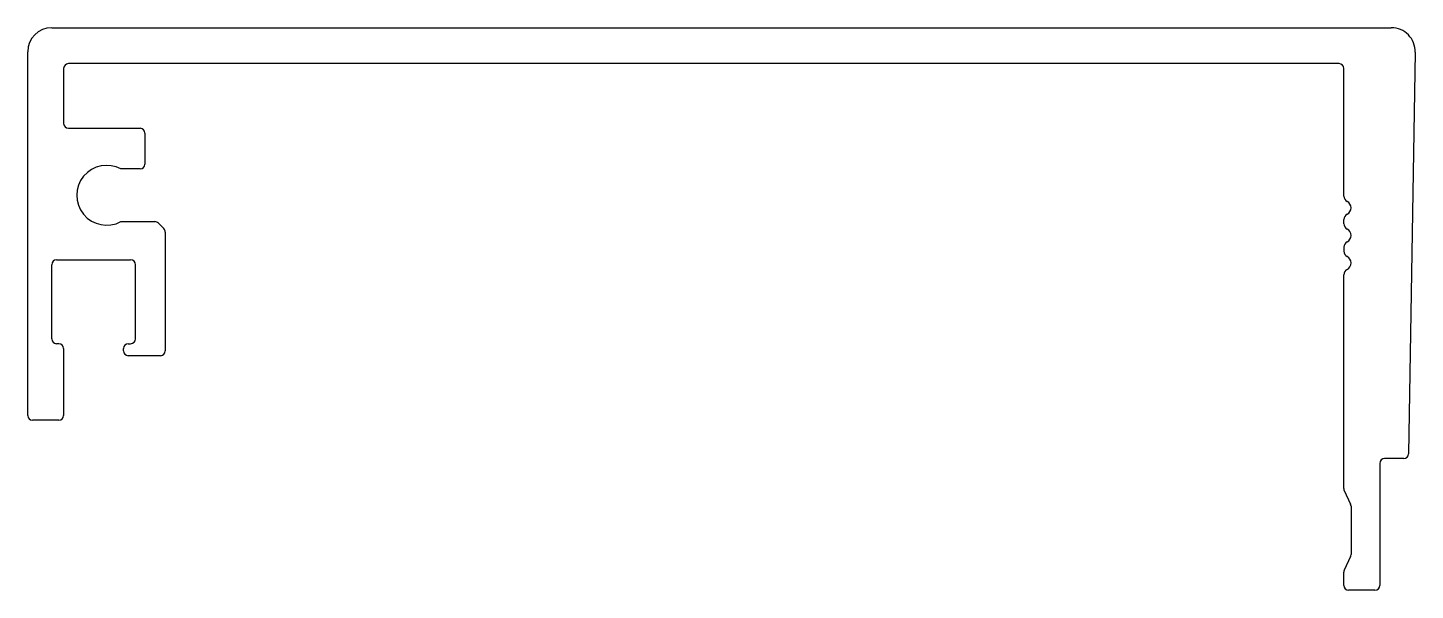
# Model space of a CAD drawing. Extents: x 1522.6 to 1580.6, y 1837.8 to 1861.3.
import ezdxf

# ---------------------------------------------------------------- set-up
doc = ezdxf.new("R2010")
doc.units = 0
doc.layers.get('0').update_dxf_attribs({"linetype": 'CONTINUOUS'})

msp = doc.modelspace()

# ---------------------------------------------------------------- linework, layer by layer
for p, q in [((1523.601, 1861.316), (1579.585, 1861.316)), ((1522.601, 1845.116), (1522.601, 1860.316)), ((1580.585, 1860.299), (1580.305, 1843.512)), ((1524.101, 1859.616), (1524.101, 1857.315)), ((1577.401, 1859.816), (1524.301, 1859.816)), ((1577.601, 1854.28), (1577.601, 1859.616)), ((1524.301, 1857.115), (1527.301, 1857.115)), ((1527.501, 1856.915), (1527.501, 1855.615)), ((1527.301, 1855.415), (1526.497, 1855.415)), ((1526.493, 1853.215), (1527.919, 1853.215)), ((1528.06, 1853.156), (1528.293, 1852.923)), ((1577.601, 1853.13), (1577.601, 1853.3)), ((1528.351, 1852.782), (1528.351, 1847.816)), ((1577.601, 1852.15), (1577.601, 1851.98)), ((1523.601, 1848.316), (1523.601, 1851.416)), ((1523.801, 1851.616), (1526.901, 1851.616)), ((1527.101, 1848.316), (1527.101, 1851.416)), ((1577.601, 1842.06), (1577.601, 1851)), ((1523.901, 1848.116), (1523.801, 1848.116)), ((1526.801, 1848.116), (1526.901, 1848.116)), ((1524.101, 1847.916), (1524.101, 1845.116)), ((1526.601, 1847.816), (1526.601, 1847.916)), ((1528.151, 1847.616), (1526.801, 1847.616)), ((1523.901, 1844.916), (1522.801, 1844.916)), ((1580.105, 1843.316), (1579.301, 1843.316)), ((1579.101, 1843.116), (1579.101, 1838.016)), ((1577.62, 1841.976), (1577.883, 1841.413)), ((1577.901, 1841.328), (1577.901, 1839.303)), ((1577.883, 1839.219), (1577.62, 1838.656)), ((1577.601, 1838.016), (1577.601, 1838.571)), ((1578.901, 1837.816), (1577.801, 1837.816))]:
    msp.add_line(p, q)
for centre, radius, start, end in [((1523.601, 1860.316), 1, 90, 180), ((1579.585, 1860.316), 1, 359.04516, 90), ((1524.301, 1859.616), 0.2, 90, 180), ((1577.401, 1859.616), 0.2, 0, 90), ((1524.301, 1857.315), 0.2, 180, 270), ((1527.301, 1856.915), 0.2, 0, 90), ((1525.901, 1854.316), 1.25, 61.53168, 298.24655), ((1527.301, 1855.615), 0.2, 270, 360), ((1577.851, 1854.28), 0.25, 180, 242.96431), ((1577.601, 1853.79), 0.3, 297.03569, 62.96431), ((1527.919, 1853.015), 0.2, 45, 90), ((1577.851, 1853.3), 0.25, 117.03569, 180), ((1528.151, 1852.782), 0.2, 0, 45), ((1577.851, 1853.13), 0.25, 180, 242.96431), ((1577.601, 1852.64), 0.3, 297.03569, 62.96431), ((1577.851, 1852.15), 0.25, 117.03569, 180), ((1523.801, 1851.416), 0.2, 90, 180), ((1526.901, 1851.416), 0.2, 0, 90), ((1577.851, 1851.98), 0.25, 180, 242.96431), ((1577.601, 1851.49), 0.3, 297.03569, 62.96431), ((1577.851, 1851), 0.25, 117.03569, 180), ((1523.801, 1848.316), 0.2, 180, 270), ((1523.901, 1847.916), 0.2, 0, 90), ((1526.801, 1847.916), 0.2, 90, 180), ((1526.901, 1848.316), 0.2, 270, 360), ((1526.801, 1847.816), 0.2, 180, 270), ((1528.151, 1847.816), 0.2, 270, 360), ((1522.801, 1845.116), 0.2, 180, 270), ((1523.901, 1845.116), 0.2, 270, 360), ((1579.301, 1843.116), 0.2, 90, 180), ((1580.105, 1843.516), 0.2, 270, 359.04516), ((1577.801, 1842.06), 0.2, 180, 205), ((1577.701, 1841.328), 0.2, 0, 25), ((1577.701, 1839.303), 0.2, 335, 360), ((1577.801, 1838.571), 0.2, 155, 180), ((1577.801, 1838.016), 0.2, 180, 270), ((1578.901, 1838.016), 0.2, 270, 360)]:
    msp.add_arc(centre, radius, start, end)

doc.saveas('drawing.dxf')
